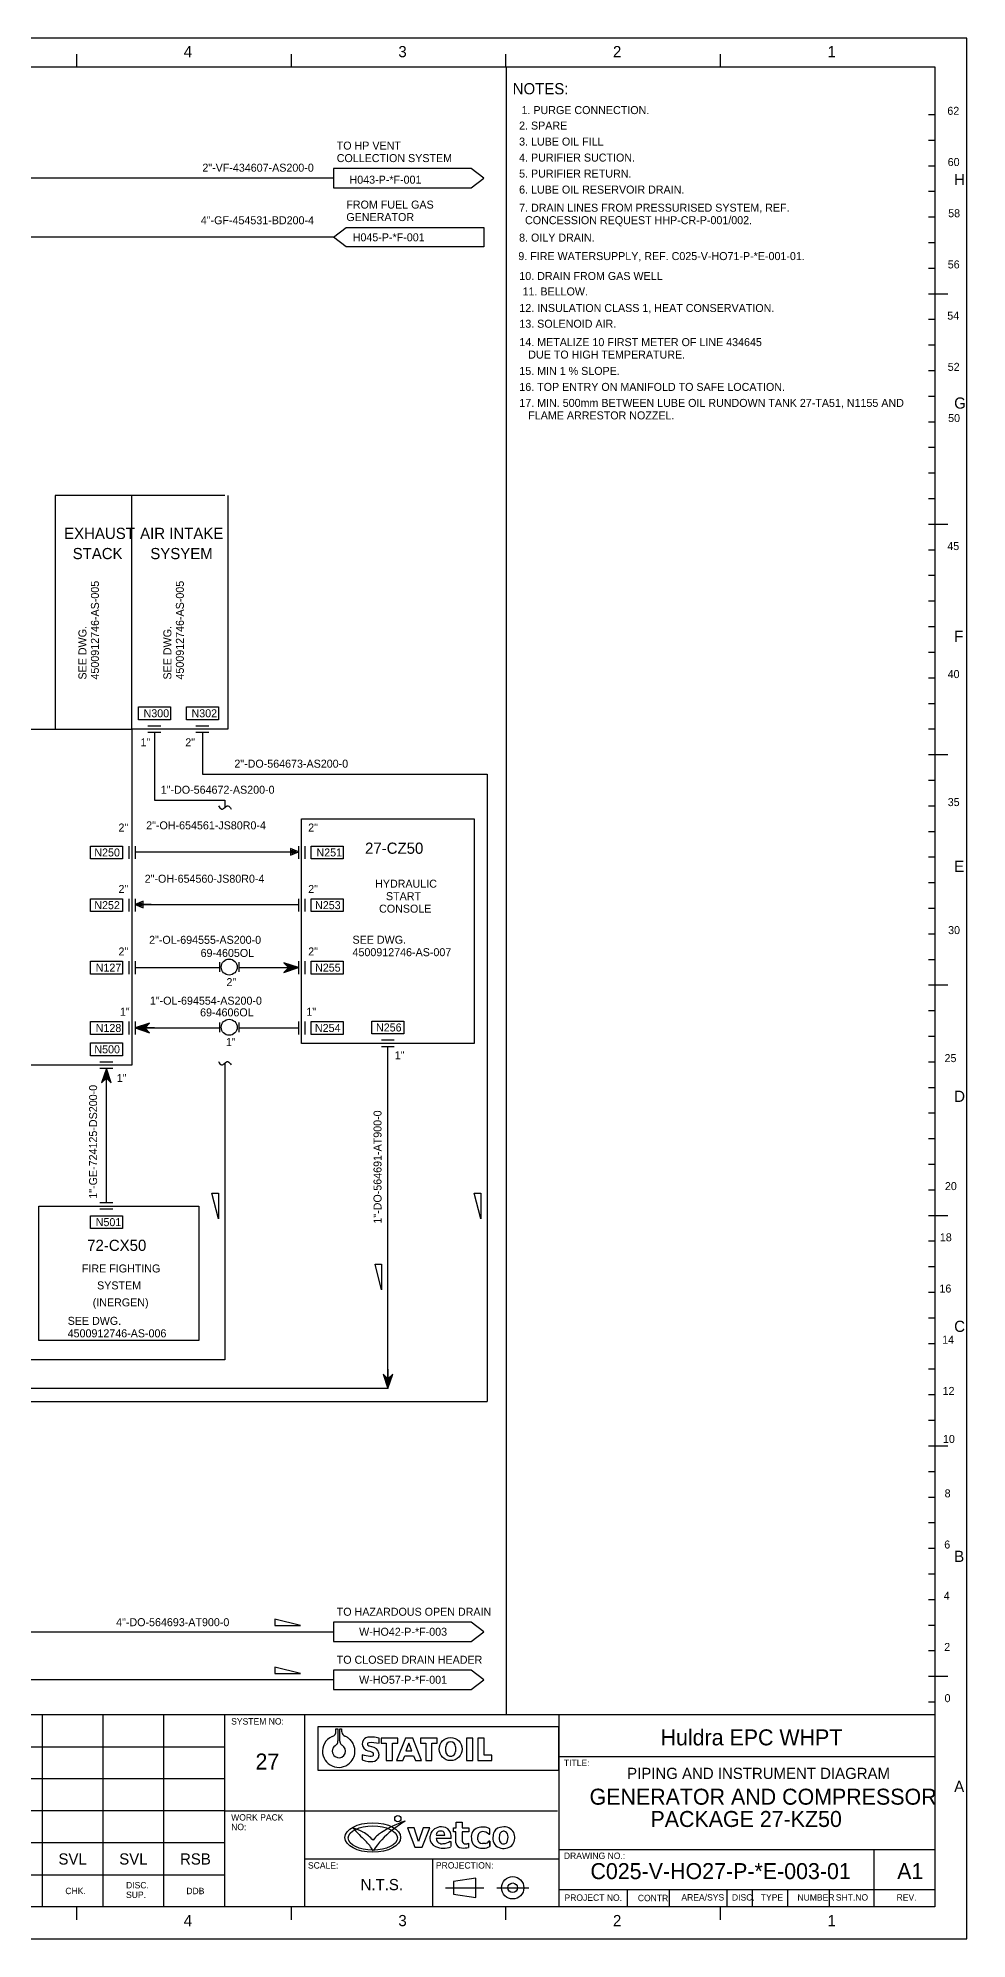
# Model space of a CAD drawing. Extents: x 0 to 840, y 0 to 594.
# Drawn here: x 550 to 840, y 0 to 594 of the extents above; entities that cross this region are included whole.
import ezdxf

# ---------------------------------------------------------------- set-up
doc = ezdxf.new("R2010")
doc.units = 0
for name, color, linetype in [('01-LIN-025-A', 7, 'Continuous'), ('08-LIN-050-A', 7, 'Continuous'), ('15-LIN-025-PHAN', 7, 'Continuous'), ('18-LIN-025-SP', 7, 'Continuous'), ('35-TXT-025', 7, 'Continuous'), ('36-TXT-035', 7, 'Continuous'), ('37-TXT-050', 7, 'Continuous'), ('39-TXT-100', 7, 'Continuous'), ('40-', 7, 'Continuous'), ('43-', 7, 'Continuous'), ('45-', 7, 'Continuous'), ('47-', 7, 'Continuous')]:
    doc.layers.add(name, color=color, linetype=linetype)

# ---------------------------------------------------------------- blocks, each defined once
blk = doc.blocks.new('VETHOF')
at = {"layer": '35-TXT-025'}
for p, q in [((0.41, -1.3), (1.85, -5.04)), ((0.41, -1.31), (0.42, -1.31)), ((3.31, -5.04), (4.76, -1.31)), ((8.91, -3.39), (6.02, -3.39)), ((6.02, -3.39), (6.02, -3.39)), ((6.04, -2.75), (7.66, -2.75)), ((6.04, -2.75), (6.04, -2.75)), ((7.16, -1.93), (6.63, -1.93)), ((9.39, -2.06), (9.39, -1.28)), ((9.39, -1.28), (9.86, -1.28)), ((9.85, -2.06), (9.39, -2.06)), ((9.85, -4.22), (9.85, -2.06)), ((9.86, -1.28), (9.86, -0.24)), ((9.86, -0.24), (11.07, -0.24)), ((11.07, -0.24), (11.07, -1.28)), ((11.07, -1.28), (12.33, -1.28)), ((12.33, -2.08), (11.07, -2.08)), ((11.07, -2.08), (11.07, -3.93)), ((12.33, -1.28), (12.33, -2.08)), ((14.1, -3.62), (14.1, -3.06)), ((16.22, -2.53), (16.41, -2.53)), ((16.41, -2.53), (16.41, -1.5)), ((1.85, -5.04), (3.31, -5.04)), ((8.68, -3.97), (8.83, -3.97)), ((8.83, -3.97), (8.87, -4.96)), ((10.74, -3.85), (10.72, -3.83)), ((12.29, -4.26), (12.29, -5.14)), ((14.64, -5.24), (15.22, -5.23)), ((15.49, -4.35), (14.99, -4.35)), ((16.41, -3.92), (16.21, -3.92)), ((16.41, -3.92), (16.41, -4.95)), ((16.41, -4.95), (16.41, -3.92))]:
    blk.add_line(p, q, dxfattribs=at)
for points in [[(2.6, -3.94), (1.73, -1.3), (0.41, -1.3)], [(4.76, -1.31), (3.49, -1.3), (2.6, -3.94)]]:
    blk.add_lwpolyline(points, dxfattribs=at)
blk.add_circle((-1.43, 0.48), 0.605, dxfattribs=at)
for centre, radius, start, end in [((13.93, -22.68), 26.62, 121.5563, 128.3285), ((37.25, 42.28), 64.41, 222.5947, 225.7032), ((-14.08, -13.49), 12.79, 62.6066, 72.1906), ((-11.71, -8.47), 7.25, 41.0115, 61.0067), ((-3.16, -5.6), 3.6, 124.7387, 147.7308), ((8.37, -15.52), 17.55, 128.5803, 146.05), ((6.12, -18.57), 19.56, 108.2412, 125.4198), ((6.77, -3.21), 1.99, 154.3487, 183.6218), ((6.54, -3.31), 1.76, 180.9147, 248.3029), ((6.95, -3.34), 2.21, 78.1818, 153.4256), ((7.11, -3.3), 1.1, 184.8601, 284.5167), ((7.31, -2.69), 1.52, 17.8896, 86.6586), ((6.01, -3.18), 2.91, 355.735, 19.13), ((14.63, -3.05), 1.82, 106.958, 189.6818), ((14.73, -3.35), 1.9, 180.2152, 267.4856), ((15.01, -4.27), 3.11, 63.2083, 107.2021), ((15.01, -2.96), 0.922, 90.9584, 186.0164), ((14.92, -4.02), 1.98, 48.9228, 87.6766), ((18.79, -3.46), 1.78, 170.4912, 263.3791), ((18.97, -3.03), 1.94, 151.7643, 183.9277), ((19.79, -3.3), 1.57, 162.7412, 208.9148), ((19.14, -2.82), 0.849, 86.3191, 180.85), ((19.2, -3.25), 2.12, 29.0189, 101.4145), ((19.02, -2.88), 0.922, 8.7879, 79.0575), ((17.23, -3.04), 2.72, 336.4872, 6.4609), ((18.68, -3.2), 2.57, 329.8764, 22.4066), ((-14.02, -10.14), 8.92, 28.965, 45.1389), ((7.4, -1.55), 3.72, 246.066, 293.4026), ((7.34, -2.01), 2.35, 271.2552, 305.2681), ((10.95, -4.11), 1.11, 185.5058, 268.5279), ((11.23, 0.94), 6.17, 267.1617, 279.8493), ((11.68, -3.8), 0.621, 192.7792, 272.2628), ((11.84, -3.73), 0.699, 259.1117, 310.2572), ((15.36, -3.23), 2.01, 265.9477, 301.2036), ((15.3, -3.22), 1.15, 279.5929, 322.5462), ((19.09, -3.62), 0.807, 212.7849, 321.122), ((19.18, -3.11), 2.2, 254.0775, 321.1567)]:
    blk.add_arc(centre, radius, start, end, dxfattribs=at)
for centre, major_axis, ratio in [((-6.29, -3.19), (5.4, 0), 0.528293), ((-6.29, -3.28), (4.78, 0), 0.49425)]:
    blk.add_ellipse(centre, major_axis=major_axis, ratio=ratio, dxfattribs=at)
for centre, major_axis, ratio, start_param, end_param in [((6.66, -2.64), (0, -0.712), 0.880856, 3.185051, 4.854658), ((7.04, -2.64), (0, 0.717), 0.880776, 4.56178, 6.095477), ((15.03, -3.61), (-0.934, 0), 0.790089, 0.002176, 1.522775), ((18.68, -3.23), (0, 2.06), 0.822978, 6.225398, 7.281168)]:
    blk.add_ellipse(centre, major_axis=major_axis, ratio=ratio, start_param=start_param, end_param=end_param, dxfattribs=at)

msp = doc.modelspace()

# ---------------------------------------------------------------- linework, layer by layer
at = {"layer": '01-LIN-025-A'}
for points in [[(685, 553.23), (642, 553.23)], [(642, 553.23), (642, 547.23)], [(689, 550.23), (685, 553.23)], [(642, 547.23), (685, 547.23)], [(685, 547.23), (689, 550.23)], [(642, 531.8), (646, 534.8)], [(646, 534.8), (689, 534.8)], [(689, 534.8), (689, 528.8)], [(646, 528.8), (642, 531.8)], [(689, 528.8), (646, 528.8)], [(591, 385), (591, 381), (581, 381), (581, 385), (591, 385)], [(606, 385), (606, 381), (596, 381), (596, 385), (606, 385)], [(588, 379), (584, 379)], [(588, 377), (584, 377)], [(603, 379), (599, 379)], [(603, 377), (599, 377)], [(576, 341.51), (576, 337.51), (566, 337.51), (566, 341.51), (576, 341.51)], [(578, 341.51), (578, 337.51)], [(580, 341.51), (580, 337.51)], [(626, 339.71), (629, 339.71)], [(629, 340.21), (630.25, 339.71), (629, 339.21)], [(629, 339.21), (629.2, 339.71), (629, 340.21)], [(631, 341.51), (631, 337.51)], [(633, 341.51), (633, 337.51)], [(645, 341.51), (645, 337.51), (635, 337.51), (635, 341.51), (645, 341.51)], [(576, 325.05), (576, 321.05), (566, 321.05), (566, 325.05), (576, 325.05)], [(578, 325.05), (578, 321.05)], [(580, 325.05), (580, 321.05)], [(582, 322.74), (580.75, 323.24), (582, 323.74)], [(582, 323.74), (581.8, 323.24), (582, 322.74)], [(585, 323.24), (582, 323.24)], [(631, 325.05), (631, 321.05)], [(633, 325.05), (633, 321.05)], [(645, 325.05), (645, 321.05), (635, 321.05), (635, 325.05), (645, 325.05)], [(576, 305.52), (576, 301.52), (566, 301.52), (566, 305.52), (576, 305.52)], [(578, 305.52), (578, 301.52)], [(580, 305.52), (580, 301.52)], [(606.38, 305.21), (606.38, 302.21)], [(612.38, 305.21), (612.38, 302.21)], [(625, 303.52), (631, 303.52)], [(626.5, 305.02), (628, 303.52), (626.5, 302.02), (631, 303.52), (626.5, 305.02)], [(626.6, 304.92), (626.6, 304.98)], [(626.7, 304.82), (626.7, 304.95)], [(626.8, 304.72), (626.8, 304.92)], [(626.9, 304.62), (626.9, 304.88)], [(627, 304.52), (627, 304.85)], [(627.1, 304.42), (627.1, 304.82)], [(627.2, 304.32), (627.2, 304.78)], [(627.3, 304.22), (627.3, 304.75)], [(627.4, 304.12), (627.4, 304.72)], [(627.5, 304.02), (627.5, 304.68)], [(627.5, 302.35), (627.5, 303.02)], [(627.6, 303.92), (627.6, 304.65)], [(627.6, 302.38), (627.6, 303.12)], [(627.7, 303.82), (627.7, 304.62)], [(627.7, 302.42), (627.7, 303.22)], [(627.8, 303.72), (627.8, 304.58)], [(627.8, 302.45), (627.8, 303.32)], [(627.9, 303.62), (627.9, 304.55)], [(627.9, 302.48), (627.9, 303.42)], [(628, 303.52), (628, 304.52)], [(628, 302.52), (628, 303.52)], [(628.1, 302.55), (628.1, 304.48)], [(628.2, 302.58), (628.2, 304.45)], [(628.3, 302.62), (628.3, 304.42)], [(628.4, 302.65), (628.4, 304.38)], [(628.5, 302.68), (628.5, 304.35)], [(628.6, 302.72), (628.6, 304.32)], [(628.7, 302.75), (628.7, 304.28)], [(628.8, 302.78), (628.8, 304.25)], [(628.9, 302.82), (628.9, 304.22)], [(629, 302.85), (629, 304.18)], [(629.1, 302.88), (629.1, 304.15)], [(629.2, 302.92), (629.2, 304.12)], [(629.3, 302.95), (629.3, 304.08)], [(629.4, 302.98), (629.4, 304.05)], [(629.5, 303.02), (629.5, 304.02)], [(629.6, 303.05), (629.6, 303.98)], [(629.7, 303.08), (629.7, 303.95)], [(629.8, 303.12), (629.8, 303.92)], [(629.9, 303.15), (629.9, 303.88)], [(630, 303.18), (630, 303.85)], [(630.1, 303.22), (630.1, 303.82)], [(630.2, 303.25), (630.2, 303.78)], [(630.3, 303.28), (630.3, 303.75)], [(630.4, 303.32), (630.4, 303.72)], [(630.5, 303.35), (630.5, 303.68)], [(630.6, 303.38), (630.6, 303.65)], [(630.7, 303.42), (630.7, 303.62)], [(630.8, 303.45), (630.8, 303.58)], [(630.9, 303.48), (630.9, 303.55)], [(631, 305.52), (631, 301.52)], [(633, 305.52), (633, 301.52)], [(645, 305.52), (645, 301.52), (635, 301.52), (635, 305.52), (645, 305.52)], [(626.6, 302.05), (626.6, 302.12)], [(626.7, 302.08), (626.7, 302.22)], [(626.8, 302.12), (626.8, 302.32)], [(626.9, 302.15), (626.9, 302.42)], [(627, 302.18), (627, 302.52)], [(627.1, 302.22), (627.1, 302.62)], [(627.2, 302.25), (627.2, 302.72)], [(627.3, 302.28), (627.3, 302.82)], [(627.4, 302.32), (627.4, 302.92)], [(576, 286.67), (576, 282.67), (566, 282.67), (566, 286.67), (576, 286.67)], [(578, 286.67), (578, 282.67)], [(580, 286.67), (580, 282.67)], [(584.5, 283.17), (583, 284.67), (584.5, 286.17), (580, 284.67), (584.5, 283.17)], [(581.4, 285.14), (581.4, 284.21)], [(581.5, 285.17), (581.5, 284.17)], [(581.6, 285.21), (581.6, 284.14)], [(581.7, 285.24), (581.7, 284.11)], [(581.8, 285.27), (581.8, 284.07)], [(581.9, 285.31), (581.9, 284.04)], [(582, 285.34), (582, 284.01)], [(582.1, 285.37), (582.1, 283.97)], [(582.2, 285.41), (582.2, 283.94)], [(582.3, 285.44), (582.3, 283.91)], [(582.4, 285.47), (582.4, 283.87)], [(582.5, 285.51), (582.5, 283.84)], [(582.6, 285.54), (582.6, 283.81)], [(582.7, 285.57), (582.7, 283.77)], [(582.8, 285.61), (582.8, 283.74)], [(582.9, 285.64), (582.9, 283.71)], [(583, 285.67), (583, 284.67)], [(583.1, 285.71), (583.1, 284.77)], [(583.2, 285.74), (583.2, 284.87)], [(583.3, 285.77), (583.3, 284.97)], [(583.4, 285.81), (583.4, 285.07)], [(583.5, 285.84), (583.5, 285.17)], [(583.6, 285.87), (583.6, 285.27)], [(583.7, 285.91), (583.7, 285.37)], [(583.8, 285.94), (583.8, 285.47)], [(583.9, 285.97), (583.9, 285.57)], [(584, 286.01), (584, 285.67)], [(584.1, 286.04), (584.1, 285.77)], [(584.2, 286.07), (584.2, 285.87)], [(584.3, 286.11), (584.3, 285.97)], [(584.4, 286.14), (584.4, 286.07)], [(606.38, 286.37), (606.38, 283.37)], [(612.38, 286.37), (612.38, 283.37)], [(631, 286.67), (631, 282.67)], [(633, 286.67), (633, 282.67)], [(645, 286.67), (645, 282.67), (635, 282.67), (635, 286.67), (645, 286.67)], [(664, 286.82), (664, 282.82), (654, 282.82), (654, 286.82), (664, 286.82)], [(576, 280), (576, 276), (566, 276), (566, 280), (576, 280)], [(586, 284.67), (580, 284.67)], [(580.1, 284.71), (580.1, 284.64)], [(580.2, 284.74), (580.2, 284.61)], [(580.3, 284.77), (580.3, 284.57)], [(580.4, 284.81), (580.4, 284.54)], [(580.5, 284.84), (580.5, 284.51)], [(580.6, 284.87), (580.6, 284.47)], [(580.7, 284.91), (580.7, 284.44)], [(580.8, 284.94), (580.8, 284.41)], [(580.9, 284.97), (580.9, 284.37)], [(581, 285.01), (581, 284.34)], [(581.1, 285.04), (581.1, 284.31)], [(581.2, 285.07), (581.2, 284.27)], [(581.3, 285.11), (581.3, 284.24)], [(583, 284.67), (583, 283.67)], [(583.1, 284.57), (583.1, 283.64)], [(583.2, 284.47), (583.2, 283.61)], [(583.3, 284.37), (583.3, 283.57)], [(583.4, 284.27), (583.4, 283.54)], [(583.5, 284.17), (583.5, 283.51)], [(583.6, 284.07), (583.6, 283.47)], [(583.7, 283.97), (583.7, 283.44)], [(583.8, 283.87), (583.8, 283.41)], [(583.9, 283.77), (583.9, 283.37)], [(584, 283.67), (584, 283.34)], [(584.1, 283.57), (584.1, 283.31)], [(584.2, 283.47), (584.2, 283.27)], [(584.3, 283.37), (584.3, 283.24)], [(584.4, 283.27), (584.4, 283.21)], [(661, 280.82), (657, 280.82)], [(573, 274), (569, 274)], [(661, 278.82), (657, 278.82)], [(573, 272), (569, 272)], [(569.5, 267.5), (571, 269), (572.5, 267.5), (571, 272), (569.5, 267.5)], [(569.6, 267.6), (569.53, 267.6)], [(569.7, 267.7), (569.57, 267.7)], [(569.8, 267.8), (569.6, 267.8)], [(569.9, 267.9), (569.63, 267.9)], [(570, 268), (569.67, 268)], [(570.1, 268.1), (569.7, 268.1)], [(570.2, 268.2), (569.73, 268.2)], [(570.3, 268.3), (569.77, 268.3)], [(570.4, 268.4), (569.8, 268.4)], [(570.5, 268.5), (569.83, 268.5)], [(570.6, 268.6), (569.87, 268.6)], [(570.7, 268.7), (569.9, 268.7)], [(570.8, 268.8), (569.93, 268.8)], [(570.9, 268.9), (569.97, 268.9)], [(571, 269), (570, 269)], [(571.97, 269.1), (570.03, 269.1)], [(571.93, 269.2), (570.07, 269.2)], [(571.9, 269.3), (570.1, 269.3)], [(571.87, 269.4), (570.13, 269.4)], [(571.83, 269.5), (570.17, 269.5)], [(571.8, 269.6), (570.2, 269.6)], [(571.77, 269.7), (570.23, 269.7)], [(571.73, 269.8), (570.27, 269.8)], [(571.7, 269.9), (570.3, 269.9)], [(571.67, 270), (570.33, 270)], [(571.63, 270.1), (570.37, 270.1)], [(571.6, 270.2), (570.4, 270.2)], [(571.57, 270.3), (570.43, 270.3)], [(571.53, 270.4), (570.47, 270.4)], [(571.5, 270.5), (570.5, 270.5)], [(571.47, 270.6), (570.53, 270.6)], [(571.43, 270.7), (570.57, 270.7)], [(571.4, 270.8), (570.6, 270.8)], [(571.37, 270.9), (570.63, 270.9)], [(571.33, 271), (570.67, 271)], [(571.3, 271.1), (570.7, 271.1)], [(571.27, 271.2), (570.73, 271.2)], [(571.23, 271.3), (570.77, 271.3)], [(571.2, 271.4), (570.8, 271.4)], [(571.17, 271.5), (570.83, 271.5)], [(571.13, 271.6), (570.87, 271.6)], [(571.1, 271.7), (570.9, 271.7)], [(571.07, 271.8), (570.93, 271.8)], [(571.03, 271.9), (570.97, 271.9)], [(571, 266), (571, 272)], [(572, 269), (571, 269)], [(572.03, 268.9), (571.1, 268.9)], [(572.07, 268.8), (571.2, 268.8)], [(572.1, 268.7), (571.3, 268.7)], [(572.13, 268.6), (571.4, 268.6)], [(572.17, 268.5), (571.5, 268.5)], [(572.2, 268.4), (571.6, 268.4)], [(572.23, 268.3), (571.7, 268.3)], [(572.27, 268.2), (571.8, 268.2)], [(572.3, 268.1), (571.9, 268.1)], [(572.33, 268), (572, 268)], [(572.37, 267.9), (572.1, 267.9)], [(572.4, 267.8), (572.2, 267.8)], [(572.43, 267.7), (572.3, 267.7)], [(572.47, 267.6), (572.4, 267.6)], [(576, 226), (576, 222), (566, 222), (566, 226), (576, 226)], [(573, 230), (569, 230)], [(573, 228), (569, 228)], [(660.5, 176.5), (659, 175), (657.5, 176.5), (659, 172), (660.5, 176.5)], [(657.53, 176.4), (657.6, 176.4)], [(657.57, 176.3), (657.7, 176.3)], [(657.6, 176.2), (657.8, 176.2)], [(657.63, 176.1), (657.9, 176.1)], [(657.67, 176), (658, 176)], [(657.7, 175.9), (658.1, 175.9)], [(657.73, 175.8), (658.2, 175.8)], [(657.77, 175.7), (658.3, 175.7)], [(657.8, 175.6), (658.4, 175.6)], [(657.83, 175.5), (658.5, 175.5)], [(657.87, 175.4), (658.6, 175.4)], [(657.9, 175.3), (658.7, 175.3)], [(657.93, 175.2), (658.8, 175.2)], [(657.97, 175.1), (658.9, 175.1)], [(658, 175), (659, 175)], [(658.03, 174.9), (659.97, 174.9)], [(658.07, 174.8), (659.93, 174.8)], [(658.1, 174.7), (659.9, 174.7)], [(658.13, 174.6), (659.87, 174.6)], [(658.17, 174.5), (659.83, 174.5)], [(658.2, 174.4), (659.8, 174.4)], [(658.23, 174.3), (659.77, 174.3)], [(658.27, 174.2), (659.73, 174.2)], [(658.3, 174.1), (659.7, 174.1)], [(658.33, 174), (659.67, 174)], [(658.37, 173.9), (659.63, 173.9)], [(658.4, 173.8), (659.6, 173.8)], [(658.43, 173.7), (659.57, 173.7)], [(658.47, 173.6), (659.53, 173.6)], [(658.5, 173.5), (659.5, 173.5)], [(658.53, 173.4), (659.47, 173.4)], [(658.57, 173.3), (659.43, 173.3)], [(658.6, 173.2), (659.4, 173.2)], [(658.63, 173.1), (659.37, 173.1)], [(658.67, 173), (659.33, 173)], [(658.7, 172.9), (659.3, 172.9)], [(658.73, 172.8), (659.27, 172.8)], [(658.77, 172.7), (659.23, 172.7)], [(658.8, 172.6), (659.2, 172.6)], [(658.83, 172.5), (659.17, 172.5)], [(658.87, 172.4), (659.13, 172.4)], [(658.9, 172.3), (659.1, 172.3)], [(659, 178), (659, 172)], [(659, 175), (660, 175)], [(659.1, 175.1), (660.03, 175.1)], [(659.2, 175.2), (660.07, 175.2)], [(659.3, 175.3), (660.1, 175.3)], [(659.4, 175.4), (660.13, 175.4)], [(659.5, 175.5), (660.17, 175.5)], [(659.6, 175.6), (660.2, 175.6)], [(659.7, 175.7), (660.23, 175.7)], [(659.8, 175.8), (660.27, 175.8)], [(659.9, 175.9), (660.3, 175.9)], [(660, 176), (660.33, 176)], [(660.1, 176.1), (660.37, 176.1)], [(660.2, 176.2), (660.4, 176.2)], [(660.3, 176.3), (660.43, 176.3)], [(660.4, 176.4), (660.47, 176.4)], [(658.93, 172.2), (659.07, 172.2)], [(658.97, 172.1), (659.03, 172.1)], [(685, 99), (642, 99)], [(642, 99), (642, 93)], [(689, 96), (685, 99)], [(685, 93), (689, 96)], [(642, 93), (685, 93)], [(685, 84), (642, 84)], [(642, 84), (642, 78)], [(689, 81), (685, 84)], [(642, 78), (685, 78)], [(685, 78), (689, 81)]]:
    msp.add_lwpolyline(points, dxfattribs=at)
for points in [[(628.5, 340.7), (628.5, 338.7), (631, 339.7)], [(582.5, 322.24), (582.5, 324.24), (580, 323.24)], [(604, 233), (606, 233), (606, 225)], [(686, 233), (688, 233), (688, 225)], [(655, 210.88), (657, 210.88), (657, 202.88)], [(623.65, 99.91), (623.65, 97.91), (631.65, 97.91)], [(623.65, 84.91), (623.65, 82.91), (631.65, 82.91)]]:
    msp.add_lwpolyline(points, close=True, dxfattribs=at)
for centre in [(609.38, 303.71), (609.38, 284.87)]:
    msp.add_circle(centre, 2.5, dxfattribs=at)
for points in [[(606, 354.08), (606.33, 353.62), (607, 352.7), (608, 353.58), (609, 354.45), (609.67, 353.54), (610, 353.08)], [(606, 274.15), (606.33, 273.69), (607, 272.78), (608, 273.65), (609, 274.53), (609.67, 273.61), (610, 273.15)]]:
    msp.add_open_spline(points, degree=3, dxfattribs=at)
at = {"layer": '08-LIN-050-A'}
for p, q in [((642, 550.23), (530, 550.23)), ((586, 377), (586, 355.86)), ((601, 377), (601, 364)), ((601, 364), (690, 364)), ((690, 364), (690, 168)), ((586, 355.86), (608, 355.86)), ((608, 355.86), (608, 353.5)), ((580, 303.52), (606.38, 303.52)), ((612.38, 303.52), (631, 303.52)), ((580, 284.67), (606.38, 284.67)), ((612.38, 284.67), (631, 284.67)), ((608, 273.65), (608, 181)), ((659, 172), (659, 278.82)), ((571, 230), (571, 272)), ((608, 181), (466, 181)), ((451.83, 168), (690, 168)), ((659, 172), (470, 172)), ((307, 96), (642, 96)), ((642, 81), (262, 81))]:
    msp.add_line(p, q, dxfattribs=at)
at = {"layer": '15-LIN-025-PHAN'}
for p, q in [((696, 585), (696, 70)), ((608, 451), (555, 451)), ((555, 451), (555, 378)), ((579, 378), (579, 451)), ((609, 451), (609, 378)), ((609, 378), (579, 378)), ((632, 350.03), (686, 350.03)), ((632, 279.82), (632, 350.03)), ((686, 350.03), (686, 279.82)), ((686, 279.82), (632, 279.82))]:
    msp.add_line(p, q, dxfattribs=at)
for points in [[(395, 378), (579, 378), (579, 273), (395, 273)], [(549.88, 229), (599.88, 229), (599.88, 187), (549.88, 187)]]:
    msp.add_lwpolyline(points, close=True, dxfattribs=at)
at = {"layer": '18-LIN-025-SP'}
for p, q in [((642, 531.8), (543, 531.8)), ((580, 339.71), (630, 339.71)), ((580, 323.24), (631, 323.24))]:
    msp.add_line(p, q, dxfattribs=at)
at = {"layer": '43-'}
for p, q in [((25, 60), (608, 60)), ((677, 16), (689, 16)), ((693, 16), (703, 16)), ((712.5, 15.5), (830, 15.5))]:
    msp.add_line(p, q, dxfattribs=at)
for points in [[(0, 594), (0, 0), (840, 0), (840, 594)], [(679.5, 14), (686.5, 13), (686.5, 19), (679.5, 18)]]:
    msp.add_lwpolyline(points, close=True, dxfattribs=at)
for points in [[(561.64, 589), (561.64, 585)], [(628.72, 589), (628.72, 585)], [(695.8, 589), (695.8, 585)], [(762.88, 589), (762.88, 585)], [(830, 570), (828, 570)], [(830, 562), (828, 562)], [(830, 554), (828, 554)], [(830, 546), (828, 546)], [(830, 538), (828, 538)], [(830, 530), (828, 530)], [(830, 522), (828, 522)], [(830, 514), (828, 514)], [(834, 514), (830, 514)], [(830, 506), (828, 506)], [(830, 498), (828, 498)], [(830, 490), (828, 490)], [(830, 482), (828, 482)], [(830, 474), (828, 474)], [(830, 466), (828, 466)], [(830, 458), (828, 458)], [(830, 450), (828, 450)], [(830, 442), (828, 442)], [(834, 442), (830, 442)], [(830, 434), (828, 434)], [(830, 426), (828, 426)], [(830, 418), (828, 418)], [(830, 410), (828, 410)], [(830, 402), (828, 402)], [(830, 394), (828, 394)], [(830, 386), (828, 386)], [(830, 378), (828, 378)], [(830, 370), (828, 370)], [(834, 370), (830, 370)], [(830, 362), (828, 362)], [(830, 354), (828, 354)], [(830, 346), (828, 346)], [(830, 338), (828, 338)], [(830, 330), (828, 330)], [(830, 322), (828, 322)], [(830, 314), (828, 314)], [(830, 306), (828, 306)], [(830, 298), (828, 298)], [(834, 298), (830, 298)], [(830, 290), (828, 290)], [(830, 282), (828, 282)], [(830, 274), (828, 274)], [(830, 266), (828, 266)], [(830, 258), (828, 258)], [(830, 250), (828, 250)], [(830, 242), (828, 242)], [(830, 234), (828, 234)], [(830, 226), (828, 226)], [(834, 226), (830, 226)], [(830, 218), (828, 218)], [(830, 210), (828, 210)], [(830, 202), (828, 202)], [(830, 194), (828, 194)], [(830, 186), (828, 186)], [(830, 178), (828, 178)], [(830, 170), (828, 170)], [(830, 162), (828, 162)], [(830, 154), (828, 154)], [(834, 154), (830, 154)], [(830, 146), (828, 146)], [(830, 138), (828, 138)], [(830, 130), (828, 130)], [(830, 122), (828, 122)], [(830, 114), (828, 114)], [(830, 106), (828, 106)], [(830, 98), (828, 98)], [(830, 90), (828, 90)], [(830, 82), (828, 82)], [(834, 82), (830, 82)], [(830, 74), (828, 74)], [(551, 10), (551, 70)], [(570, 10), (570, 70)], [(589, 10), (589, 70)], [(830, 70), (828, 70)], [(608, 50), (25, 50)], [(608, 40), (25, 40)], [(608, 30), (25, 30)], [(673, 10), (673, 25)], [(733.85, 9.9), (733.85, 15.4)], [(747, 10), (747, 15.5)], [(765, 10), (765, 15.5)], [(773, 10), (773, 15.5)], [(784, 10), (784, 15.5)], [(797, 10), (797, 15.5)], [(561.64, 10), (561.64, 6)], [(628.72, 10), (628.72, 6)], [(695.8, 10), (695.8, 6)], [(762.88, 10), (762.88, 6)]]:
    msp.add_lwpolyline(points, dxfattribs=at)
for radius in [3.5, 1.5]:
    msp.add_circle((698, 16), radius, dxfattribs=at)
at = {"layer": '45-'}
for p, q in [((830, 70), (25, 70)), ((712.5, 57), (830, 57)), ((712.5, 28), (830, 28)), ((811, 10), (811, 28)), ((25, 20), (608, 20))]:
    msp.add_line(p, q, dxfattribs=at)
msp.add_lwpolyline([(25, 585), (830, 585), (830, 10), (25, 10)], close=True, dxfattribs=at)
for points in [[(608, 10), (608, 70)], [(633, 10), (633, 70)], [(712.5, 10), (712.5, 70)], [(608, 40), (712, 40)], [(633, 25), (712.5, 25)]]:
    msp.add_lwpolyline(points, dxfattribs=at)
at = {"layer": '47-'}
for p, q in [((677.1, 58.6), (677.1, 60.09)), ((680.1, 60.07), (680.1, 58.6))]:
    msp.add_line(p, q, dxfattribs=at)
for points in [[(637.05, 52.74), (712.45, 52.74), (712.45, 66.24), (637.05, 66.24)], [(656.25, 62.75), (654.79, 63.02), (654.05, 63.09), (653.31, 63.1), (652.68, 63.02), (652.11, 62.84), (651.7, 62.59), (651.4, 62.23), (651.04, 61.48), (651, 60.86), (651.15, 60.17), (651.5, 59.59), (652.15, 59.04), (652.76, 58.78), (653.34, 58.64), (653.87, 58.48), (654.07, 58.4), (654.34, 58.17), (654.42, 57.75), (654.36, 57.35), (654.19, 57.14), (653.81, 57.06), (653.36, 57.06), (652.8, 57.1), (652.17, 57.2), (651.71, 57.31), (651, 57.54), (651, 55.94), (651.84, 55.63), (652.83, 55.45), (653.54, 55.43), (654.3, 55.43), (654.93, 55.61), (655.56, 56.07), (655.91, 56.48), (656.12, 56.86), (656.21, 57.22), (656.27, 57.59), (656.2, 58.11), (655.85, 58.92), (655.42, 59.45), (654.74, 59.83), (653.25, 60.24), (653.02, 60.29), (652.8, 60.43), (652.75, 60.52), (652.75, 61.16), (652.87, 61.32), (653.13, 61.42), (653.76, 61.46), (654.64, 61.4), (655.38, 61.32), (656.25, 61.14)], [(658.5, 55.74), (660.45, 55.74), (660.45, 61.14), (662.1, 61.14), (662.1, 62.79), (656.85, 62.79), (656.85, 61.14), (658.5, 61.14)], [(661.72, 55.74), (663.67, 55.74), (664.27, 57.24), (666.97, 57.24), (667.57, 55.74), (669.52, 55.74), (666.75, 62.79), (664.5, 62.79)], [(664.65, 58.74), (666.45, 58.74), (665.55, 61.14)], [(670.8, 55.74), (672.75, 55.74), (672.75, 61.14), (674.4, 61.14), (674.4, 62.79), (669.15, 62.79), (669.15, 61.14), (670.8, 61.14)], [(683.55, 55.74), (685.5, 55.74), (685.5, 62.79), (683.55, 62.79)], [(687.15, 62.79), (687.15, 55.74), (691.5, 55.74), (691.5, 57.39), (689.1, 57.39), (689.1, 62.79)]]:
    msp.add_lwpolyline(points, close=True, dxfattribs=at)
for points in [[(642.72, 65.01), (642.76, 65.63), (643.39, 65.64), (643.39, 61.89)], [(643.98, 61.81), (643.95, 65.64), (644.54, 65.63)]]:
    msp.add_lwpolyline(points, dxfattribs=at)
msp.add_circle((678.6, 59.34), 3.6, dxfattribs=at)
for centre, radius, start, end in [((646.49, 65.41), 1.97, 173.46717, 187.71553), ((643.59, 58.65), 5.06, 113.76346, 188.32025), ((641.21, 64.77), 1.52, 282.85201, 9.04399), ((643.63, 58.7), 2.03, 124.58547, 237.18159), ((645.05, 57.76), 3.67, 125.9617, 134.51218), ((643.7, 58.69), 2.06, 235.48769, 40.78065), ((645.9, 57.6), 4.34, 130.49621, 133.84596), ((641.95, 61.79), 1.44, 321.74226, 3.76198), ((645.2, 61.71), 1.23, 175.31517, 221.21661), ((645.2, 61.51), 1.1, 213.34856, 238.49045), ((645.83, 65.04), 1.3, 175.30607, 197.18502), ((645.9, 64.8), 1.31, 186.12782, 222.82834), ((644.05, 59.53), 1.19, 43.33029, 60.81978), ((646.02, 61.25), 1.43, 219.32437, 237.87709), ((646.18, 64.84), 1.56, 216.87728, 246.65404), ((644.47, 61.38), 2.3, 55.65145, 61.54658), ((644.61, 60.4), 3.11, 48.05261, 68.1437), ((644.97, 60.04), 3.18, 37.24346, 57.25869), ((644.77, 59.44), 3.71, 20.13973, 42.78415), ((643.47, 58.69), 5.21, 321.41302, 9.02366), ((646.06, 59.56), 2.49, 13.51759, 27.69657), ((645.82, 59.21), 2.82, 6.07655, 19.28421), ((678.6, 60.08), 1.5, 359.75939, 179.75939), ((643.63, 58.74), 5.11, 189.19144, 319.92781), ((678.6, 58.59), 1.5, 179.75939, 0.24061)]:
    msp.add_arc(centre, radius, start, end, dxfattribs=at)

# ---------------------------------------------------------------- block references
at = {"layer": '35-TXT-025', "xscale": 1.6105100000000008, "yscale": 1.6105100000000006}
msp.add_blockref('VETHOF', (664.41, 36.84), dxfattribs=at)

# ---------------------------------------------------------------- texts
at = {"layer": '35-TXT-025'}
for s, p in [(' 1. PURGE CONNECTION.', (699.83, 570.23)), (' 2. SPARE ', (699.08, 565.39)), ('TO HP VENT ', (643, 559.13)), (' 3. LUBE OIL FILL', (699.08, 560.39)), ('2"-VF-434607-AS200-0', (601, 552.23)), ('COLLECTION SYSTEM', (643, 555.23)), (' 4. PURIFIER SUCTION.', (699.08, 555.39)), (' 5. PURIFIER RETURN.', (699.08, 550.39)), ('H043-P-*F-001', (647, 548.48)), (' 6. LUBE OIL RESERVOIR DRAIN.', (699.08, 545.39)), ('FROM FUEL GAS', (646, 540.7)), (' 7. DRAIN LINES FROM PRESSURISED SYSTEM, REF. ', (699.08, 539.73)), ('4"-GF-454531-BD200-4', (600.52, 535.8)), ('GENERATOR', (646, 536.8)), ('   CONCESSION REQUEST HHP-CR-P-001/002.', (699.08, 535.83)), ('H045-P-*F-001', (648, 530.48)), (' 8. OILY DRAIN.', (699.08, 530.39)), (' 9. FIRE WATERSUPPLY, REF. C025-V-HO71-P-*E-001-01.', (698.83, 524.61)), ('10. DRAIN FROM GAS WELL', (700.08, 518.39)), ('12. INSULATION CLASS 1, HEAT CONSERVATION.', (700.08, 508.39)), ('11. BELLOW.', (701.08, 513.55)), ('13. SOLENOID AIR.', (700.08, 503.47)), ('14. METALIZE 10 FIRST METER OF LINE 434645  ', (700.08, 497.73)), ('   DUE TO HIGH TEMPERATURE.', (700.08, 493.83)), ('15. MIN 1 % SLOPE.', (700.08, 488.73)), ('16. TOP ENTRY ON MANIFOLD TO SAFE LOCATION.', (700.08, 483.73)), ('17. MIN. 500mm BETWEEN LUBE OIL RUNDOWN TANK 27-TA51, N1155 AND', (700.08, 478.73)), ('   FLAME ARRESTOR NOZZEL.', (700.08, 474.83)), ('N300', (582.62, 381.75)), ('N302', (597.61, 381.75)), ('1"', (581.66, 372.68)), ('2"', (595.66, 372.68)), ('2"-DO-564673-AS200-0', (611, 366)), ('1"-DO-564672-AS200-0', (588, 357.86)), ('2"', (574.79, 346.05)), ('2"-OH-654561-JS80R0-4', (583.44, 346.73)), ('2"', (634.08, 346.05)), ('N250', (567.24, 338.26)), ('N251', (636.67, 338.26)), ('2"', (574.79, 326.85)), ('2"-OH-654560-JS80R0-4', (582.98, 330.05)), ('2"', (634.08, 326.85)), ('HYDRAULIC', (655, 328.5)), ('START', (658.38, 324.6)), ('N252', (567.23, 321.79)), ('N253', (636.23, 321.79)), ('CONSOLE', (656.24, 320.7)), ('2"', (574.79, 307.32)), ('2"-OL-694555-AS200-0', (584.35, 310.96)), ('69-4605OL', (600.45, 306.86)), ('2"', (634.08, 307.32)), ('4500912746-AS-007', (647.94, 307.09)), ('SEE DWG.', (647.94, 310.99)), ('N127', (567.66, 302.27)), ('N255', (636.23, 302.27)), ('2" ', (608.53, 297.74)), ('1"-OL-694554-AS200-0', (584.6, 291.94)), ('N128', (567.67, 283.42)), ('1"', (575.22, 288.48)), ('69-4606OL', (600.3, 288.29)), ('1"', (633.51, 288.48)), ('N254', (636.19, 283.42)), ('N256', (655.28, 283.57)), ('N500', (567.25, 276.75)), ('1"   ', (608.35, 279.01)), ('1"', (661.14, 274.9)), ('1"', (574.25, 267.78)), ('N501', (567.67, 222.75)), ('FIRE FIGHTING', (563.34, 208.27)), ('SYSTEM', (568.1, 202.97)), ('(INERGEN)', (566.73, 197.67)), ('4500912746-AS-006', (558.9, 188)), ('SEE DWG. ', (558.9, 191.9)), ('TO HAZARDOUS OPEN DRAIN', (643, 101)), ('4"-DO-564693-AT900-0', (574.05, 97.74)), ('W-HO42-P-*F-003', (650, 94.75)), ('TO CLOSED DRAIN HEADER', (643, 86)), ('W-HO57-P-*F-001', (650, 79.75))]:
    msp.add_text(s, height=2.5, dxfattribs=at).set_placement(p)
for s, p in [('4500912746-AS-005', (568.67, 393.54)), ('4500912746-AS-005', (595.22, 393.54)), ('SEE DWG.', (564.77, 393.54)), ('SEE DWG.', (591.32, 393.54)), ('1"-GE-724125-DS200-0', (568.09, 231.32)), ('1"-DO-564691-AT900-0', (657, 223.53))]:
    msp.add_text(s, height=2.5, rotation=90, dxfattribs=at).set_placement(p)
at = {"layer": '36-TXT-035'}
for s, p in [('NOTES:', (698, 576.41)), ('EXHAUST', (557.8, 437.46)), ('AIR INTAKE', (581.54, 437.46)), ('STACK', (560.46, 431.16)), ('SYSYEM', (584.73, 431.16)), ('27-CZ50', (651.85, 339.09)), ('72-CX50', (565, 215)), ('PIPING AND INSTRUMENT DIAGRAM', (733.77, 50)), ('SVL', (556.02, 23.25)), ('SVL', (575.02, 23.25)), ('RSB', (594.02, 23.25)), ('N.T.S.', (650.46, 15.25))]:
    msp.add_text(s, height=3.5, dxfattribs=at).set_placement(p)
at = {"layer": '37-TXT-050'}
for s, p in [('Huldra EPC WHPT', (744.21, 60.5)), ('27', (617.61, 52.95)), ('GENERATOR AND COMPRESSOR', (722.03, 41.96)), ('PACKAGE 27-KZ50', (741.06, 35)), ('C025-V-HO27-P-*E-003-01', (722.3, 18.7)), ('A1', (818.18, 18.7))]:
    msp.add_text(s, height=5, dxfattribs=at).set_placement(p)
at = {"layer": '39-TXT-100'}
for s, height, p in [('62', 2.5, (833.86, 570)), ('60', 2.5, (833.97, 554)), ('58', 2.5, (834.12, 538)), ('56', 2.5, (833.99, 522)), ('54', 2.5, (833.84, 506)), ('52', 2.5, (833.98, 490)), ('50', 2.5, (834.1, 474)), ('45', 2.5, (833.84, 434)), ('40', 2.5, (833.96, 394)), ('35', 2.5, (833.98, 354)), ('30', 2.5, (834.1, 314)), ('25', 2.5, (832.98, 274)), ('20', 2.5, (833.1, 234)), ('18', 2.5, (831.52, 218)), ('16', 2.5, (831.39, 202)), ('14', 2.5, (832.24, 186)), ('12', 2.5, (832.38, 170)), ('10', 2.5, (832.49, 155)), ('8', 2.5, (833.01, 138)), ('6', 2.5, (832.89, 122)), ('4', 2.5, (832.74, 106)), ('2', 2.5, (832.88, 90)), ('0', 2.5, (832.99, 74)), ('SYSTEM NO:', 2, (610, 67)), ('TITLE:', 2, (714, 54)), ('WORK PACK', 2, (610, 37)), ('NO:', 2, (610, 34)), ('SCALE:', 2, (634, 22)), ('PROJECTION:', 2, (674, 22)), ('DRAWING NO.:', 2, (714, 25)), ('DISC.', 2, (577.15, 15.81)), ('CHK.', 2, (558.17, 14.01)), ('SUP.', 2, (577.15, 12.81)), ('DDB', 2, (596, 14)), ('PROJECT NO.', 2, (714.19, 11.92)), ('CONTR.', 2, (737.12, 11.81)), ('AREA/SYS', 2, (750.73, 12.01)), ('DISC.', 2, (766.53, 12)), ('TYPE', 2, (775.53, 12)), ('NUMBER', 2, (787, 12)), ('SHT.NO', 2, (799, 12)), ('REV.', 2, (818, 12))]:
    msp.add_text(s, height=height, dxfattribs=at).set_placement(p)
at = {"layer": '40-'}
for s, p in [('4', (595.18, 588)), ('3', (662.26, 588)), ('2', (729.34, 588)), ('1', (796.42, 588)), ('H', (836, 548.06)), ('G', (836, 478.19)), ('F', (836, 405.31)), ('E', (836, 333.44)), ('D', (836, 261.56)), ('C', (836, 189.69)), ('B', (836, 117.81)), ('A', (836, 45.94)), ('4', (595.18, 4)), ('3', (662.26, 4)), ('2', (729.34, 4)), ('1', (796.42, 4))]:
    msp.add_text(s, height=3.5, dxfattribs=at).set_placement(p)

doc.saveas('drawing.dxf')
